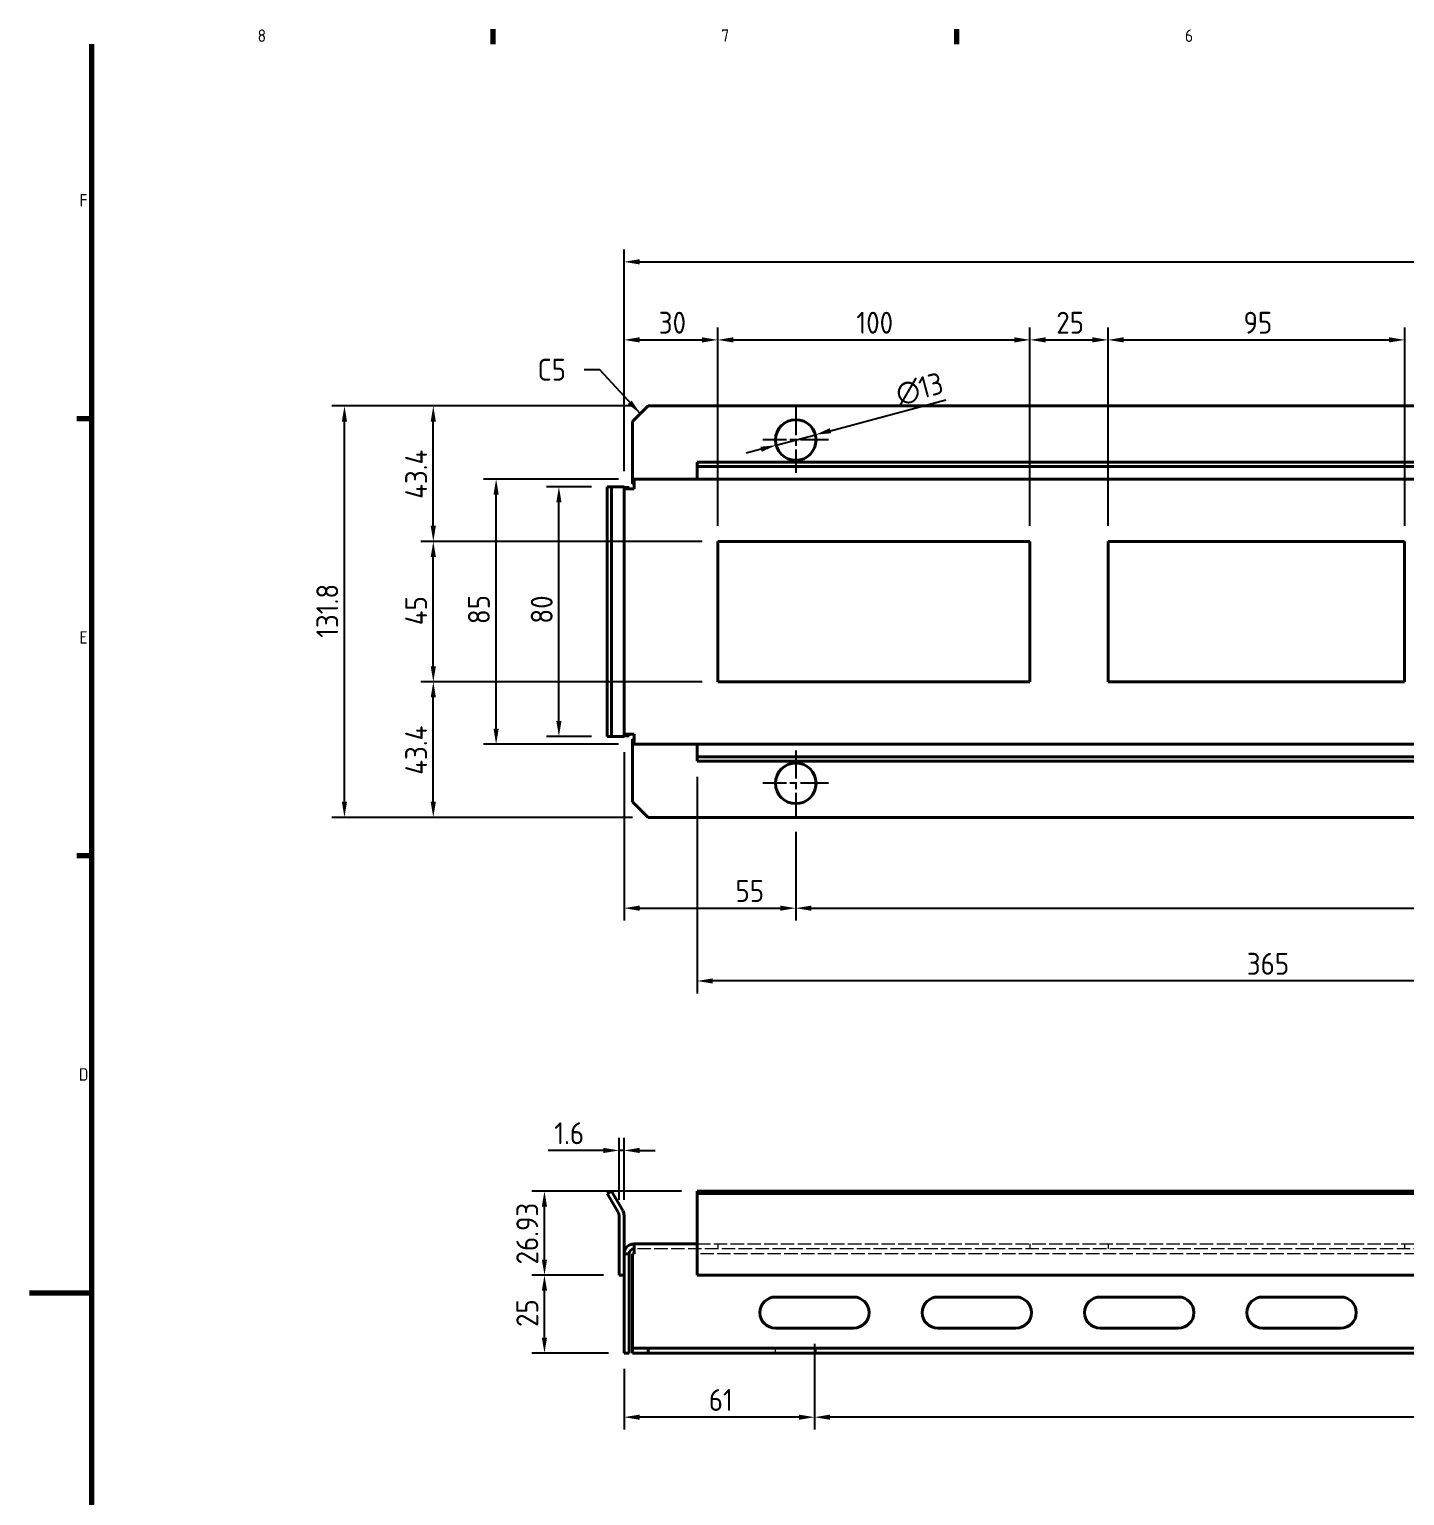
# Model space of a CAD drawing. Header units: millimetres. Extents: x 0 to 1188, y 0 to 840.
# Drawn here: x 0 to 440.5, y 355 to 824.8 of the extents above; entities that cross this region are included whole.
import ezdxf

# ---------------------------------------------------------------- set-up
doc = ezdxf.new("R2010")
doc.units = ezdxf.units.MM
doc.header["$LTSCALE"] = 2
doc.linetypes.add('CHAIN', pattern=[0.3543, 0.2362, -0.0295, 0.0591, -0.0295])
doc.linetypes.add('DASHED', pattern=[0.2067, 0.1654, -0.0413])
doc.layers.get('0').update_dxf_attribs({"color": 3, "lineweight": 25})
for name, color, linetype, lineweight in [('가려진 것(ISO)', 2, 'DASHED', 18), ('가시적인 것(ISO)', 3, 'Continuous', 40), ('경계(ISO)', 7, 'Continuous', 70), ('기호(ISO)', 7, 'Continuous', 25), ('중심 표식(ISO)', 7, 'Continuous', 25), ('치수(ISO)', 7, 'Continuous', 25)]:
    doc.layers.add(name, color=color, linetype=linetype, lineweight=lineweight)
doc.styles.add('문자 텍스트_PSTEK_POSCO', font='isocp.shx')
doc.styles.add('치수 텍스트_PSTEK_POSCO', font='isocp.shx')
doc.dimstyles.new('치수_PSTEK_POSCO', dxfattribs={"dimscale": 2, "dimtxt": 3.5, "dimasz": 2.5, "dimexe": 2, "dimexo": 2.5, "dimgap": 1, "dimtad": 1, "dimrnd": 1e-08, "dimdsep": 46, "dimtxsty": '치수 텍스트_PSTEK_POSCO', "dimcen": 0.09, "dimdle": 10, "dimclrd": 7, "dimclre": 7, "dimclrt": 2, "dimadec": 1, "dimazin": 2, "dimtfac": 1, "dimtmove": 0, "dimatfit": 3, "dimfxl": 0, "dimtolj": 1, "dimlwd": -1, "dimlwe": -1, "dimarcsym": 0})
doc.dimstyles.new('치수_PSTEK_POSCO$7', dxfattribs={"dimscale": 2, "dimtxt": 3.5, "dimasz": 2.5, "dimexe": 2, "dimexo": 2.5, "dimgap": 1, "dimtad": 1, "dimrnd": 1e-08, "dimdsep": 46, "dimtxsty": '치수 텍스트_PSTEK_POSCO', "dimcen": 0.09, "dimdle": 10, "dimclrd": 7, "dimclre": 7, "dimclrt": 2, "dimadec": 1, "dimazin": 2, "dimtfac": 1, "dimtmove": 0, "dimatfit": 3, "dimfxl": 0, "dimtolj": 1, "dimlwd": -1, "dimlwe": -1, "dimarcsym": 0})

# ---------------------------------------------------------------- blocks, each defined once
blk = doc.blocks.new('경계 Default Border')
at = {"layer": '경계(ISO)'}
for p, q in [((74.25, 410), (74.25, 412.4)), ((148.5, 410), (148.5, 412.4)), ((10, 350), (7.6, 350)), ((10, 280), (7.6, 280))]:
    blk.add_line(p, q, dxfattribs=at)
at = {"layer": '경계(ISO)', "flags": 128}
for points in [[(10, 10), (10, 410)], [(0, 210), (10, 210)]]:
    blk.add_lwpolyline(points, dxfattribs=at)
at = {"layer": '경계(ISO)', "color": 2, "char_height": 2, "attachment_point": 7, "style": '문자 텍스트_PSTEK_POSCO'}
for s, insert in [('8', (36.55, 410.38)), ('7', (110.8, 410.4)), ('6', (185.05, 410.38)), ('F', (8.03, 384)), ('E', (8.03, 313.98)), ('D', (7.92, 243.98))]:
    blk.add_mtext(s, dxfattribs=dict(at, insert=insert))
blk = doc.blocks.new('*D22')
at = {"layer": 'Defpoints', "color": 0}
for p in [(220.46, 725.3), (190.46, 678.23), (220.46, 660.73)]:
    blk.add_point(p, dxfattribs=at)
at = {"layer": '치수(ISO)', "color": 7}
for p, q in [((190.46, 683.23), (190.46, 729.3)), ((220.46, 665.73), (220.46, 729.3)), ((195.46, 725.3), (215.46, 725.3))]:
    blk.add_line(p, q, dxfattribs=at)
for points in [[(195.46, 726.13), (195.46, 724.46), (190.46, 725.3)], [(215.46, 726.13), (215.46, 724.46), (220.46, 725.3)]]:
    blk.add_solid(points, dxfattribs=at)
at = {"layer": '치수(ISO)', "color": 2, "insert": (201.58, 730.8), "char_height": 7, "attachment_point": 4, "style": '치수 텍스트_PSTEK_POSCO'}
blk.add_mtext('\\A1;30', dxfattribs=at)
blk = doc.blocks.new('*D23')
at = {"layer": 'Defpoints', "color": 0}
for p in [(320.46, 725.3), (220.46, 660.73), (320.46, 660.73)]:
    blk.add_point(p, dxfattribs=at)
at = {"layer": '치수(ISO)', "color": 7}
for p, q in [((220.46, 665.73), (220.46, 729.3)), ((320.46, 665.73), (320.46, 729.3)), ((225.46, 725.3), (315.46, 725.3))]:
    blk.add_line(p, q, dxfattribs=at)
for points in [[(225.46, 726.13), (225.46, 724.46), (220.46, 725.3)], [(315.46, 726.13), (315.46, 724.46), (320.46, 725.3)]]:
    blk.add_solid(points, dxfattribs=at)
at = {"layer": '치수(ISO)', "color": 2, "insert": (264.87, 730.8), "char_height": 7, "attachment_point": 4, "style": '치수 텍스트_PSTEK_POSCO'}
blk.add_mtext('\\A1;100', dxfattribs=at)
blk = doc.blocks.new('*D24')
at = {"layer": 'Defpoints', "color": 0}
for p in [(345.46, 725.3), (320.46, 660.73), (345.46, 660.73)]:
    blk.add_point(p, dxfattribs=at)
at = {"layer": '치수(ISO)', "color": 7}
for p, q in [((320.46, 665.73), (320.46, 729.3)), ((345.46, 665.73), (345.46, 729.3)), ((325.46, 725.3), (340.46, 725.3))]:
    blk.add_line(p, q, dxfattribs=at)
for points in [[(325.46, 726.13), (325.46, 724.46), (320.46, 725.3)], [(340.46, 726.13), (340.46, 724.46), (345.46, 725.3)]]:
    blk.add_solid(points, dxfattribs=at)
at = {"layer": '치수(ISO)', "color": 2, "insert": (328.89, 730.8), "char_height": 7, "attachment_point": 4, "style": '치수 텍스트_PSTEK_POSCO'}
blk.add_mtext('\\A1;25', dxfattribs=at)
blk = doc.blocks.new('*D25')
at = {"layer": 'Defpoints', "color": 0}
for p in [(440.46, 725.3), (345.46, 660.73), (440.46, 660.73)]:
    blk.add_point(p, dxfattribs=at)
at = {"layer": '치수(ISO)', "color": 7}
for p, q in [((345.46, 665.73), (345.46, 729.3)), ((440.46, 665.73), (440.46, 729.3)), ((350.46, 725.3), (435.46, 725.3))]:
    blk.add_line(p, q, dxfattribs=at)
for points in [[(350.46, 726.13), (350.46, 724.46), (345.46, 725.3)], [(435.46, 726.13), (435.46, 724.46), (440.46, 725.3)]]:
    blk.add_solid(points, dxfattribs=at)
at = {"layer": '치수(ISO)', "color": 2, "insert": (388.84, 730.8), "char_height": 7, "attachment_point": 4, "style": '치수 텍스트_PSTEK_POSCO'}
blk.add_mtext('\\A1;95', dxfattribs=at)
blk = doc.blocks.new('*D33')
at = {"layer": 'Defpoints', "color": 0}
for p in [(780.46, 750.31), (190.46, 678.23), (780.46, 678)]:
    blk.add_point(p, dxfattribs=at)
at = {"layer": '치수(ISO)', "color": 7}
for p, q in [((190.46, 683.23), (190.46, 754.31)), ((780.46, 683), (780.46, 754.31)), ((195.46, 750.31), (775.46, 750.31))]:
    blk.add_line(p, q, dxfattribs=at)
for points in [[(195.46, 751.15), (195.46, 749.48), (190.46, 750.31)], [(775.46, 751.15), (775.46, 749.48), (780.46, 750.31)]]:
    blk.add_solid(points, dxfattribs=at)
at = {"layer": '치수(ISO)', "color": 2, "insert": (479.14, 755.81), "char_height": 7, "attachment_point": 4, "style": '치수 텍스트_PSTEK_POSCO'}
blk.add_mtext('\\A1;590', dxfattribs=at)
blk = doc.blocks.new('*D34')
at = {"layer": 'Defpoints', "color": 0}
for p in [(149.48, 680.73), (193.66, 680.73), (193.66, 595.73)]:
    blk.add_point(p, dxfattribs=at)
at = {"layer": '치수(ISO)', "color": 7}
for p, q in [((188.66, 680.73), (145.48, 680.73)), ((149.48, 600.73), (149.48, 675.73)), ((188.66, 595.73), (145.48, 595.73))]:
    blk.add_line(p, q, dxfattribs=at)
for points in [[(148.65, 675.73), (150.32, 675.73), (149.48, 680.73)], [(148.65, 600.73), (150.32, 600.73), (149.48, 595.73)]]:
    blk.add_solid(points, dxfattribs=at)
at = {"layer": '치수(ISO)', "color": 2, "insert": (143.98, 634.23), "char_height": 7, "attachment_point": 4, "rotation": 90, "style": '치수 텍스트_PSTEK_POSCO'}
blk.add_mtext('\\A1;85', dxfattribs=at)
blk = doc.blocks.new('*D35')
at = {"layer": 'Defpoints', "color": 0}
for p in [(129.37, 660.73), (220.46, 660.73), (220.46, 615.73)]:
    blk.add_point(p, dxfattribs=at)
at = {"layer": '치수(ISO)', "color": 7}
for p, q in [((215.46, 660.73), (125.37, 660.73)), ((129.37, 620.73), (129.37, 655.73)), ((215.46, 615.73), (125.37, 615.73))]:
    blk.add_line(p, q, dxfattribs=at)
for points in [[(128.54, 655.73), (130.2, 655.73), (129.37, 660.73)], [(128.54, 620.73), (130.2, 620.73), (129.37, 615.73)]]:
    blk.add_solid(points, dxfattribs=at)
at = {"layer": '치수(ISO)', "color": 2, "insert": (123.87, 633.88), "char_height": 7, "attachment_point": 4, "rotation": 90, "style": '치수 텍스트_PSTEK_POSCO'}
blk.add_mtext('\\A1;45', dxfattribs=at)
blk = doc.blocks.new('*D36')
at = {"layer": 'Defpoints', "color": 0}
for p in [(129.37, 704.13), (198.19, 704.13), (220.46, 660.73)]:
    blk.add_point(p, dxfattribs=at)
at = {"layer": '치수(ISO)', "color": 7}
for p, q in [((193.19, 704.13), (125.37, 704.13)), ((129.37, 665.73), (129.37, 699.13)), ((215.46, 660.73), (125.37, 660.73))]:
    blk.add_line(p, q, dxfattribs=at)
for points in [[(128.54, 699.13), (130.2, 699.13), (129.37, 704.13)], [(128.54, 665.73), (130.2, 665.73), (129.37, 660.73)]]:
    blk.add_solid(points, dxfattribs=at)
at = {"layer": '치수(ISO)', "color": 2, "insert": (123.87, 674.38), "char_height": 7, "attachment_point": 4, "rotation": 90, "style": '치수 텍스트_PSTEK_POSCO'}
blk.add_mtext('\\A1;43.4', dxfattribs=at)
blk = doc.blocks.new('*D37')
at = {"layer": 'Defpoints', "color": 0}
for p in [(129.37, 615.73), (220.46, 615.73), (198.19, 572.33)]:
    blk.add_point(p, dxfattribs=at)
at = {"layer": '치수(ISO)', "color": 7}
for p, q in [((215.46, 615.73), (125.37, 615.73)), ((129.37, 577.33), (129.37, 610.73)), ((193.19, 572.33), (125.37, 572.33))]:
    blk.add_line(p, q, dxfattribs=at)
for points in [[(128.54, 610.73), (130.2, 610.73), (129.37, 615.73)], [(128.54, 577.33), (130.2, 577.33), (129.37, 572.33)]]:
    blk.add_solid(points, dxfattribs=at)
at = {"layer": '치수(ISO)', "color": 2, "insert": (123.87, 585.98), "char_height": 7, "attachment_point": 4, "rotation": 90, "style": '치수 텍스트_PSTEK_POSCO'}
blk.add_mtext('\\A1;43.4', dxfattribs=at)
blk = doc.blocks.new('*D38')
at = {"layer": 'Defpoints', "color": 0}
for p in [(100.92, 704.13), (198.19, 704.13), (198.19, 572.33)]:
    blk.add_point(p, dxfattribs=at)
at = {"layer": '치수(ISO)', "color": 7}
for p, q in [((193.19, 704.13), (96.92, 704.13)), ((100.92, 577.33), (100.92, 699.13)), ((193.19, 572.33), (96.92, 572.33))]:
    blk.add_line(p, q, dxfattribs=at)
for points in [[(100.09, 699.13), (101.75, 699.13), (100.92, 704.13)], [(100.09, 577.33), (101.75, 577.33), (100.92, 572.33)]]:
    blk.add_solid(points, dxfattribs=at)
at = {"layer": '치수(ISO)', "color": 2, "insert": (95.42, 629.83), "char_height": 7, "attachment_point": 4, "rotation": 90, "style": '치수 텍스트_PSTEK_POSCO'}
blk.add_mtext('\\A1;131.8', dxfattribs=at)
blk = doc.blocks.new('*D42')
at = {"layer": 'Defpoints', "color": 0}
for p in [(190.46, 598.23), (245.46, 572.73), (245.46, 543.23)]:
    blk.add_point(p, dxfattribs=at)
at = {"layer": '치수(ISO)', "color": 7}
for p, q in [((190.46, 593.23), (190.46, 539.23)), ((245.46, 567.73), (245.46, 539.23)), ((195.46, 543.23), (240.46, 543.23))]:
    blk.add_line(p, q, dxfattribs=at)
for points in [[(195.46, 544.06), (195.46, 542.4), (190.46, 543.23)], [(240.46, 544.06), (240.46, 542.4), (245.46, 543.23)]]:
    blk.add_solid(points, dxfattribs=at)
at = {"layer": '치수(ISO)', "color": 2, "insert": (226.15, 548.73), "char_height": 7, "attachment_point": 4, "style": '치수 텍스트_PSTEK_POSCO'}
blk.add_mtext('\\A1;55', dxfattribs=at)
blk = doc.blocks.new('*D43')
at = {"layer": 'Defpoints', "color": 0}
for p in [(245.46, 572.73), (725.46, 572.73), (725.46, 543.23)]:
    blk.add_point(p, dxfattribs=at)
at = {"layer": '치수(ISO)', "color": 7}
for p, q in [((245.46, 567.73), (245.46, 539.23)), ((725.46, 567.73), (725.46, 539.23)), ((250.46, 543.23), (720.46, 543.23))]:
    blk.add_line(p, q, dxfattribs=at)
for points in [[(250.46, 544.06), (250.46, 542.4), (245.46, 543.23)], [(720.46, 544.06), (720.46, 542.4), (725.46, 543.23)]]:
    blk.add_solid(points, dxfattribs=at)
at = {"layer": '치수(ISO)', "color": 2, "insert": (478.82, 548.73), "char_height": 7, "attachment_point": 4, "style": '치수 텍스트_PSTEK_POSCO'}
blk.add_mtext('\\A1;480', dxfattribs=at)
blk = doc.blocks.new('*D45')
at = {"layer": 'Defpoints', "color": 0}
for p in [(239.18, 691.55), (251.73, 694.91)]:
    blk.add_point(p, dxfattribs=at)
at = {"layer": '치수(ISO)', "color": 7}
for p, q in [((256.56, 696.21), (293.55, 706.11)), ((239.18, 691.55), (251.73, 694.91)), ((234.35, 690.25), (229.52, 688.96))]:
    blk.add_line(p, q, dxfattribs=at)
for points in [[(256.35, 697.01), (256.78, 695.4), (251.73, 694.91)], [(234.13, 691.06), (234.56, 689.45), (239.18, 691.55)]]:
    blk.add_solid(points, dxfattribs=at)
at = {"layer": '치수(ISO)', "color": 2, "insert": (277.74, 707.57), "char_height": 7, "attachment_point": 4, "rotation": 15, "style": '치수 텍스트_PSTEK_POSCO'}
blk.add_mtext('\\A1;∅13', dxfattribs=at)
blk = doc.blocks.new('*D46')
at = {"layer": 'Defpoints', "color": 0}
for p in [(169.6, 678.23), (185.07, 678.23), (185.07, 598.23)]:
    blk.add_point(p, dxfattribs=at)
at = {"layer": '치수(ISO)', "color": 7}
for p, q in [((180.07, 678.23), (165.6, 678.23)), ((169.6, 603.23), (169.6, 673.23)), ((180.07, 598.23), (165.6, 598.23))]:
    blk.add_line(p, q, dxfattribs=at)
for points in [[(168.77, 673.23), (170.43, 673.23), (169.6, 678.23)], [(168.77, 603.23), (170.43, 603.23), (169.6, 598.23)]]:
    blk.add_solid(points, dxfattribs=at)
at = {"layer": '치수(ISO)', "color": 2, "insert": (164.1, 634.38), "char_height": 7, "attachment_point": 4, "rotation": 90, "style": '치수 텍스트_PSTEK_POSCO'}
blk.add_mtext('\\A1;80', dxfattribs=at)
blk = doc.blocks.new('*D47')
at = {"layer": 'Defpoints', "color": 0}
for p in [(213.86, 590.34), (578.86, 590.34), (213.86, 519.91)]:
    blk.add_point(p, dxfattribs=at)
at = {"layer": '치수(ISO)', "color": 7}
for p, q in [((213.86, 585.34), (213.86, 515.91)), ((578.86, 585.34), (578.86, 515.91)), ((573.86, 519.91), (218.86, 519.91))]:
    blk.add_line(p, q, dxfattribs=at)
for points in [[(218.86, 520.74), (218.86, 519.08), (213.86, 519.91)], [(573.86, 520.74), (573.86, 519.08), (578.86, 519.91)]]:
    blk.add_solid(points, dxfattribs=at)
at = {"layer": '치수(ISO)', "color": 2, "insert": (389.91, 525.41), "char_height": 7, "attachment_point": 4, "style": '치수 텍스트_PSTEK_POSCO'}
blk.add_mtext('\\A1;365', dxfattribs=at)
blk = doc.blocks.new('*D53')
at = {"layer": 'Defpoints', "color": 0}
for p in [(251.46, 408.65), (719.46, 408.65), (251.46, 380.15)]:
    blk.add_point(p, dxfattribs=at)
at = {"layer": '치수(ISO)', "color": 7}
for p, q in [((251.46, 403.65), (251.46, 376.15)), ((719.46, 403.65), (719.46, 376.15)), ((714.46, 380.15), (256.46, 380.15))]:
    blk.add_line(p, q, dxfattribs=at)
for points in [[(256.46, 380.98), (256.46, 379.32), (251.46, 380.15)], [(714.46, 380.98), (714.46, 379.32), (719.46, 380.15)]]:
    blk.add_solid(points, dxfattribs=at)
at = {"layer": '치수(ISO)', "color": 2, "insert": (448.71, 386), "char_height": 7, "attachment_point": 4, "style": '치수 텍스트_PSTEK_POSCO'}
blk.add_mtext('\\A1;P52 X (10-1) = 468', dxfattribs=at)
blk = doc.blocks.new('*D54')
at = {"layer": 'Defpoints', "color": 0}
for p in [(251.46, 408.65), (190.46, 400.65), (190.46, 380.15)]:
    blk.add_point(p, dxfattribs=at)
at = {"layer": '치수(ISO)', "color": 7}
for p, q in [((251.46, 403.65), (251.46, 376.15)), ((190.46, 395.65), (190.46, 376.15)), ((246.46, 380.15), (195.46, 380.15))]:
    blk.add_line(p, q, dxfattribs=at)
for points in [[(195.46, 380.98), (195.46, 379.32), (190.46, 380.15)], [(246.46, 380.98), (246.46, 379.32), (251.46, 380.15)]]:
    blk.add_solid(points, dxfattribs=at)
at = {"layer": '치수(ISO)', "color": 2, "insert": (217.6, 385.65), "char_height": 7, "attachment_point": 4, "style": '치수 텍스트_PSTEK_POSCO'}
blk.add_mtext('\\A1;61', dxfattribs=at)
blk = doc.blocks.new('*D55')
at = {"layer": 'Defpoints', "color": 0}
for p in [(164.97, 425.65), (188.86, 425.65), (190.46, 400.65)]:
    blk.add_point(p, dxfattribs=at)
at = {"layer": '치수(ISO)', "color": 7}
for p, q in [((183.86, 425.65), (160.97, 425.65)), ((164.97, 405.65), (164.97, 420.65)), ((185.46, 400.65), (160.97, 400.65))]:
    blk.add_line(p, q, dxfattribs=at)
for points in [[(164.13, 420.65), (165.8, 420.65), (164.97, 425.65)], [(164.13, 405.65), (165.8, 405.65), (164.97, 400.65)]]:
    blk.add_solid(points, dxfattribs=at)
at = {"layer": '치수(ISO)', "color": 2, "insert": (159.47, 409.05), "char_height": 7, "attachment_point": 4, "rotation": 90, "style": '치수 텍스트_PSTEK_POSCO'}
blk.add_mtext('\\A1;25', dxfattribs=at)
blk = doc.blocks.new('*D56')
at = {"layer": 'Defpoints', "color": 0}
for p in [(164.97, 452.58), (213.86, 452.58), (188.86, 425.65)]:
    blk.add_point(p, dxfattribs=at)
at = {"layer": '치수(ISO)', "color": 7}
for p, q in [((208.86, 452.58), (160.97, 452.58)), ((164.97, 430.65), (164.97, 447.58)), ((183.86, 425.65), (160.97, 425.65))]:
    blk.add_line(p, q, dxfattribs=at)
for points in [[(164.13, 447.58), (165.8, 447.58), (164.97, 452.58)], [(164.13, 430.65), (165.8, 430.65), (164.97, 425.65)]]:
    blk.add_solid(points, dxfattribs=at)
at = {"layer": '치수(ISO)', "color": 2, "insert": (159.47, 429.09), "char_height": 7, "attachment_point": 4, "rotation": 90, "style": '치수 텍스트_PSTEK_POSCO'}
blk.add_mtext('\\A1;26.93', dxfattribs=at)
blk = doc.blocks.new('*D60')
at = {"layer": 'Defpoints', "color": 0}
for p in [(190.46, 465.61), (188.86, 444.79), (190.46, 444.79)]:
    blk.add_point(p, dxfattribs=at)
at = {"layer": '치수(ISO)', "color": 7}
for p, q in [((183.86, 465.61), (166.11, 465.61)), ((188.86, 449.79), (188.86, 469.61)), ((190.46, 465.61), (188.86, 465.61)), ((190.46, 449.79), (190.46, 469.61)), ((195.46, 465.61), (200.46, 465.61))]:
    blk.add_line(p, q, dxfattribs=at)
for points in [[(183.86, 466.44), (183.86, 464.77), (188.86, 465.61)], [(195.46, 466.44), (195.46, 464.77), (190.46, 465.61)]]:
    blk.add_solid(points, dxfattribs=at)
at = {"layer": '치수(ISO)', "color": 2, "insert": (168.11, 471.11), "char_height": 7, "attachment_point": 4, "style": '치수 텍스트_PSTEK_POSCO'}
blk.add_mtext('\\A1;1.6', dxfattribs=at)

msp = doc.modelspace()

# ---------------------------------------------------------------- linework, layer by layer
at = {"layer": '가려진 것(ISO)', "ltscale": 13.071368}
msp.add_line((777.256, 434.052), (193.656, 434.052), dxfattribs=at)
at = {"layer": '가려진 것(ISO)', "ltscale": 12.984149}
for p, q in [((213.856, 435.652), (578.856, 435.652)), ((578.856, 432.452), (213.856, 432.452))]:
    msp.add_line(p, q, dxfattribs=at)
at = {"layer": '가려진 것(ISO)', "ltscale": 1.523657}
for p, q in [((220.456, 435.652), (220.456, 434.052)), ((320.456, 435.652), (320.456, 434.052)), ((345.456, 435.652), (345.456, 434.052)), ((440.456, 435.652), (440.456, 434.052)), ((238.956, 400.652), (238.956, 402.252)), ((251.956, 400.652), (251.956, 402.252))]:
    msp.add_line(p, q, dxfattribs=at)
at = {"layer": '가시적인 것(ISO)'}
for p, q in [((193.187, 699.129), (198.187, 704.129)), ((772.724, 704.129), (198.187, 704.129)), ((193.187, 699.129), (193.187, 682.329)), ((213.856, 686.115), (578.856, 686.115)), ((213.856, 686.115), (213.856, 684.729)), ((193.187, 682.329), (193.187, 680.729)), ((213.856, 681.158), (213.856, 684.729)), ((213.856, 684.729), (578.856, 684.729)), ((185.07, 678.229), (186.456, 678.229)), ((185.07, 598.229), (185.07, 678.229)), ((186.456, 678.229), (190.027, 678.229)), ((186.456, 598.229), (186.456, 678.229)), ((190.456, 678.229), (190.027, 678.229)), ((190.456, 678.229), (190.456, 598.229)), ((192.056, 677.998), (190.456, 677.998)), ((193.656, 677.529), (190.456, 677.529)), ((192.056, 677.529), (192.056, 677.998)), ((193.656, 680.729), (193.187, 680.729)), ((193.187, 679.129), (193.187, 680.729)), ((193.656, 679.129), (193.187, 679.129)), ((193.656, 680.729), (213.856, 680.729)), ((193.656, 680.729), (193.656, 677.529)), ((213.856, 681.158), (213.856, 680.729)), ((578.856, 680.729), (213.856, 680.729)), ((220.456, 660.729), (320.456, 660.729)), ((220.456, 615.729), (220.456, 660.729)), ((320.456, 660.729), (320.456, 615.729)), ((345.456, 660.729), (440.456, 660.729)), ((345.456, 615.729), (345.456, 660.729)), ((440.456, 660.729), (440.456, 615.729)), ((320.456, 615.729), (220.456, 615.729)), ((440.456, 615.729), (345.456, 615.729)), ((185.07, 598.229), (186.456, 598.229)), ((190.027, 598.229), (186.456, 598.229)), ((190.027, 598.229), (190.456, 598.229)), ((190.456, 598.929), (193.656, 598.929)), ((192.056, 598.461), (190.456, 598.461)), ((192.056, 598.929), (192.056, 598.461)), ((193.656, 597.329), (193.187, 597.329)), ((193.187, 597.329), (193.187, 595.729)), ((193.656, 598.929), (193.656, 595.729)), ((193.187, 595.729), (193.656, 595.729)), ((193.187, 594.129), (193.187, 595.729)), ((193.187, 577.329), (193.187, 594.129)), ((213.856, 595.729), (193.656, 595.729)), ((213.856, 595.729), (578.856, 595.729)), ((213.856, 595.729), (213.856, 595.3)), ((213.856, 591.729), (213.856, 595.3)), ((213.856, 590.344), (213.856, 591.729)), ((578.856, 591.729), (213.856, 591.729)), ((578.856, 590.344), (213.856, 590.344)), ((198.187, 572.329), (193.187, 577.329)), ((198.187, 572.329), (772.724, 572.329)), ((185.07, 451.78), (186.456, 452.58)), ((185.07, 451.78), (188.641, 445.594)), ((190.027, 446.394), (186.456, 452.58)), ((213.856, 451.78), (213.856, 452.58)), ((578.856, 452.58), (213.856, 452.58)), ((213.856, 451.78), (213.856, 445.594)), ((578.856, 451.78), (213.856, 451.78)), ((188.856, 444.794), (188.856, 425.652)), ((190.456, 444.794), (190.456, 425.652)), ((213.856, 445.594), (213.856, 444.794)), ((213.856, 425.652), (213.856, 444.794)), ((192.056, 432.452), (190.456, 432.452)), ((192.056, 432.452), (192.056, 400.652)), ((193.187, 432.452), (193.656, 432.452)), ((193.187, 403.852), (193.187, 432.452)), ((193.656, 435.652), (213.856, 435.652)), ((193.656, 435.652), (193.656, 432.452)), ((190.456, 425.652), (188.856, 425.652)), ((190.456, 425.652), (190.456, 400.652)), ((578.856, 425.652), (213.856, 425.652)), ((238.956, 418.652), (263.956, 418.652)), ((290.956, 418.652), (315.956, 418.652)), ((342.956, 418.652), (367.956, 418.652)), ((394.956, 418.652), (419.956, 418.652)), ((263.956, 408.652), (238.956, 408.652)), ((315.956, 408.652), (290.956, 408.652)), ((367.956, 408.652), (342.956, 408.652)), ((419.956, 408.652), (394.956, 408.652)), ((192.056, 400.652), (190.456, 400.652)), ((193.187, 402.252), (193.187, 403.852)), ((198.187, 402.252), (193.187, 402.252)), ((193.187, 402.252), (193.187, 400.652)), ((193.187, 400.652), (198.187, 400.652)), ((198.187, 400.652), (198.187, 402.252)), ((198.187, 402.252), (772.724, 402.252)), ((198.187, 400.652), (772.724, 400.652))]:
    msp.add_line(p, q, dxfattribs=at)
for centre in [(245.456, 693.229), (245.456, 583.229)]:
    msp.add_circle(centre, 6.5, dxfattribs=at)
for centre, radius, start, end in [((187.256, 444.794), 3.2, 0, 30), ((187.256, 444.794), 1.6, 0, 30), ((193.656, 432.452), 3.2, 90, 180), ((193.656, 432.452), 1.6, 90, 180), ((238.956, 413.652), 5, 90, 270), ((263.956, 413.652), 5, 270, 90), ((290.956, 413.652), 5, 90, 270), ((315.956, 413.652), 5, 270, 90), ((342.956, 413.652), 5, 90, 270), ((367.956, 413.652), 5, 270, 90), ((394.956, 413.652), 5, 90, 270), ((419.956, 413.652), 5, 270, 90)]:
    msp.add_arc(centre, radius, start, end, dxfattribs=at)
at = {"layer": '중심 표식(ISO)', "linetype": 'CHAIN', "ltscale": 19.051651}
for p, q in [((245.456, 703.729), (245.456, 682.729)), ((255.956, 693.229), (234.956, 693.229)), ((245.456, 593.729), (245.456, 572.729)), ((255.956, 583.229), (234.956, 583.229))]:
    msp.add_line(p, q, dxfattribs=at)

# ---------------------------------------------------------------- block references
at = {"xscale": 2, "yscale": 2, "zscale": 2}
msp.add_blockref('경계 Default Border', (0, 0), dxfattribs=at)

# ---------------------------------------------------------------- texts
at = {"layer": '기호(ISO)', "color": 2, "insert": (162.77, 715.753), "char_height": 7, "attachment_point": 4, "style": '치수 텍스트_PSTEK_POSCO'}
msp.add_mtext('{C5}', dxfattribs=at)

# ---------------------------------------------------------------- dimensions: what is measured, and where the dimension line sits
at = {"layer": '치수(ISO)', "color": 7}
for base, p1, p2, angle, override, picture, middle in [((780.456, 750.314), (190.456, 678.229), (780.456, 677.998), 180, {"dimdec": 2, "dimtp": 0, "dimtm": 0, "dimtdec": 2, "dimtofl": 0, "dimatfit": 1}, '*D33', (485.456, 750.314)), ((220.456, 725.296), (190.456, 678.229), (220.456, 660.729), 180, {"dimdec": 2, "dimtp": 0, "dimtm": 0, "dimtdec": 2, "dimtofl": 0, "dimatfit": 1}, '*D22', (205.436, 725.296)), ((320.456, 725.296), (220.456, 660.729), (320.456, 660.729), 180, {"dimdec": 2, "dimtp": 0, "dimtm": 0, "dimtdec": 2, "dimtofl": 0, "dimatfit": 1}, '*D23', (270.476, 725.296)), ((345.456, 725.296), (320.456, 660.729), (345.456, 660.729), 180, {"dimdec": 2, "dimtp": 0, "dimtm": 0, "dimtdec": 2, "dimtofl": 0, "dimatfit": 1}, '*D24', (332.976, 725.296)), ((440.456, 725.296), (345.456, 660.729), (440.456, 660.729), 180, {"dimdec": 2, "dimtp": 0, "dimtm": 0, "dimtdec": 2, "dimtofl": 0, "dimatfit": 1}, '*D25', (392.976, 725.296)), ((100.92, 704.129), (198.187, 572.329), (198.187, 704.129), 270, {"dimdec": 2, "dimtp": 0, "dimtm": 0, "dimtdec": 2, "dimtofl": 0, "dimatfit": 1}, '*D38', (100.92, 638.229)), ((129.369, 704.129), (220.456, 660.729), (198.187, 704.129), 90, {"dimdec": 2, "dimtp": 0, "dimtm": 0, "dimtdec": 2, "dimtofl": 0, "dimatfit": 1}, '*D36', (129.369, 682.429)), ((149.484, 680.729), (193.656, 595.729), (193.656, 680.729), 90, {"dimdec": 2, "dimtp": 0, "dimtm": 0, "dimtdec": 2, "dimtofl": 0, "dimatfit": 1}, '*D34', (149.484, 638.229)), ((169.599, 678.229), (185.07, 598.229), (185.07, 678.229), 90, {"dimdec": 2, "dimtp": 0, "dimtm": 0, "dimtdec": 2, "dimtofl": 0, "dimatfit": 1}, '*D46', (169.599, 638.229)), ((129.369, 660.729), (220.456, 615.729), (220.456, 660.729), 90, {"dimdec": 2, "dimtp": 0, "dimtm": 0, "dimtdec": 2, "dimtofl": 0, "dimatfit": 1}, '*D35', (129.369, 638.229)), ((129.369, 615.729), (198.187, 572.329), (220.456, 615.729), 90, {"dimdec": 2, "dimtp": 0, "dimtm": 0, "dimtdec": 2, "dimtofl": 0, "dimatfit": 1}, '*D37', (129.369, 594.029)), ((245.456, 543.229), (190.456, 598.229), (245.456, 572.729), 180, {"dimdec": 2, "dimtp": 0, "dimtm": 0, "dimtdec": 2, "dimtofl": 0, "dimatfit": 1}, '*D42', (230.143, 543.229)), ((213.856, 519.911), (578.856, 590.344), (213.856, 590.344), 180, {"dimdec": 2, "dimtp": 0, "dimtm": 0, "dimtdec": 2, "dimtofl": 0, "dimatfit": 1}, '*D47', (396.356, 519.911)), ((725.456, 543.229), (245.456, 572.729), (725.456, 572.729), 180, {"dimdec": 2, "dimtp": 0, "dimtm": 0, "dimtdec": 2, "dimtofl": 0, "dimatfit": 1}, '*D43', (485.476, 543.229)), ((190.456, 465.605), (188.856, 444.794), (190.456, 444.794), 180, {"dimdec": 2, "dimtp": 0, "dimtm": 0, "dimtdec": 2, "dimtofl": 1, "dimatfit": 1}, '*D60', (172.482, 465.605)), ((164.967, 452.58), (188.856, 425.652), (213.856, 452.58), 90, {"dimdec": 2, "dimtp": 0, "dimtm": 0, "dimtdec": 2, "dimtofl": 0, "dimatfit": 1}, '*D56', (164.967, 439.136)), ((164.967, 425.652), (190.456, 400.652), (188.856, 425.652), 90, {"dimdec": 2, "dimtp": 0, "dimtm": 0, "dimtdec": 2, "dimtofl": 0, "dimatfit": 1}, '*D55', (164.967, 413.132)), ((190.456, 380.152), (251.456, 408.652), (190.456, 400.652), 180, {"dimdec": 2, "dimtp": 0, "dimtm": 0, "dimtdec": 2, "dimtofl": 0, "dimatfit": 1}, '*D54', (220.956, 380.152))]:
    dim = msp.add_linear_dim(base=base, p1=p1, p2=p2, angle=angle, dimstyle='치수_PSTEK_POSCO', override=override, dxfattribs=at)
    dim.commit()
    dim.dimension.update_dxf_attribs({"geometry": picture, "text_midpoint": middle, "dimtype": 160})
dim = msp.add_diameter_dim_2p(p1=(239.177, 691.547), p2=(251.734, 694.912), dimstyle='치수_PSTEK_POSCO', override={"dimdec": 2, "dimlfac": 1, "dimtp": 0, "dimtm": 0, "dimtdec": 2, "dimatfit": 2}, dxfattribs=at)
dim.commit()
dim.dimension.update_dxf_attribs({"geometry": '*D45', "text_midpoint": (285.388, 703.929), "dimtype": 163})
dim = msp.add_linear_dim(base=(251.456, 380.152), p1=(719.456, 408.652), p2=(251.456, 408.652), angle=180, text='P52 X (10-1) = <>', dimstyle='치수_PSTEK_POSCO', override={"dimdec": 2, "dimtp": 0, "dimtm": 0, "dimtdec": 2, "dimtofl": 0, "dimatfit": 1}, dxfattribs=at)
dim.commit()
dim.dimension.update_dxf_attribs({"geometry": '*D53', "text_midpoint": (485.456, 380.152), "dimtype": 160})

# ---------------------------------------------------------------- leaders
at = {"layer": '기호(ISO)', "color": 7, "annotation_type": 0, "has_hookline": 1, "hookline_direction": 1, "text_width": 8.316}
msp.add_leader([(195.687, 701.629), (182.667, 715.753), (177.667, 715.753)], dimstyle='치수_PSTEK_POSCO$7', override={"dimtad": 0}, dxfattribs=at)

doc.saveas('drawing.dxf')
